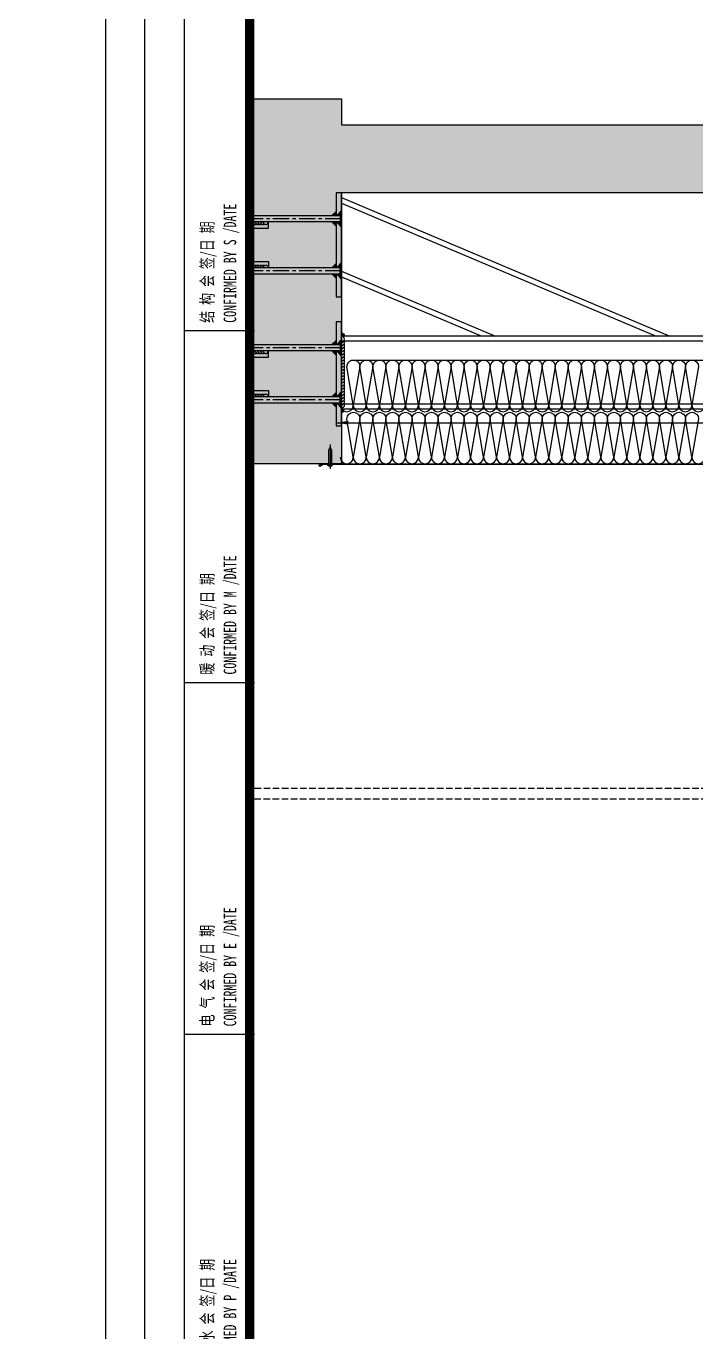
# Model space of a CAD drawing. Extents: x -8792 to 174344, y -43961 to 62816.
# Drawn here: x 93771 to 95057, y -10003 to -7497 of the extents above; entities that cross this region are included whole.
import ezdxf
from ezdxf.enums import TextEntityAlignment as Align
from ezdxf.xclip import XClip

# ---------------------------------------------------------------- set-up
doc = ezdxf.new("R2010")
doc.units = 0
doc.header["$LTSCALE"] = 50
doc.header["$XCLIPFRAME"] = 0
for name, pattern in [('CENTER', [2, 1.25, -0.25, 0.25, -0.25]), ('DASH', [0.35, 0.25, -0.1]), ('DOT2', [0.125, 0, -0.125]), ('HIDDEN', [0.375, 0.25, -0.125]), ('HIDDEN2', [0.1875, 0.125, -0.0625]), ('JIS_08_15', [17.25, 15, -0.75, 0.75, -0.75])]:
    doc.linetypes.add(name, pattern=pattern)
for name, color, linetype in [('#分隔线', 1, 'JIS_08_15'), ('#填充层', 8, 'Continuous'), ('#标注', 1, 'Continuous'), ('#焊缝', 1, 'Continuous'), ('#结构边线+内凹外凸边线', 5, 'Continuous'), ('#虚线', 8, 'HIDDEN'), ('#配件', 11, 'Continuous'), ('#钢材', 34, 'Continuous'), ('0-焊缝', 10, 'Continuous'), ('0-钢材投影', 40, 'Continuous'), ('1 标注线 辅助线', 1, 'CENTER'), ('2017_11-sheet-L2$0$C-SHET-TTLB', 11, 'Continuous'), ('6 附件', 6, 'Continuous'), ('8 填充 焊缝', 8, 'Continuous'), ('A-FLOR-OTLN', 4, 'DOT2'), ('C-SHET-SHBD', 11, 'Continuous'), ('C-SHET-TTLB', 11, 'Continuous'), ('DIM', 173, 'Continuous'), ('Fill', 8, 'Continuous'), ('STEEL', 34, 'Continuous'), ('TC', 251, 'Continuous'), ('TK', 7, 'Continuous'), ('WA', 34, 'Continuous'), ('吊顶', 7, 'Continuous'), ('通-图框-文字', 4, 'Continuous')]:
    doc.layers.add(name, color=color, linetype=linetype)
doc.styles.add('2017_11-sheet-L2$0$SHEET-ECADI', font='', dxfattribs={"width": 0.7})
doc.styles.add('JHZX', font='jrs.shx', dxfattribs={"width": 0.6, "bigfont": 'jhz.shx'})
doc.styles.add('XD-2008', font='xd-hzs.shx', dxfattribs={"width": 0.7, "bigfont": 'xd-hztxt.shx'})
doc.styles.add('XD2008', font='@1romans.shx', dxfattribs={"width": 0.7, "bigfont": '!hztxt.shx'})
doc.styles.get('2017_11-sheet-L2$0$SHEET-ECADI').set_extended_font_data('SimHei')
doc.dimstyles.new('JZBZ-15', dxfattribs={"dimscale": 15, "dimtxt": 3, "dimasz": 1.5, "dimexe": 1, "dimexo": 1, "dimgap": 0.5, "dimtad": 1, "dimdec": 0, "dimdsep": 46, "dimtxsty": 'JHZX', "dimblk1": 'ARCHTICK', "dimblk2": 'ARCHTICK', "dimsah": 1, "dimcen": 0, "dimclrd": 1, "dimclre": 1, "dimclrt": 2, "dimadec": 3, "dimazin": 2, "dimtfac": 1, "dimtdec": 0, "dimtix": 1, "dimtmove": 0, "dimatfit": 3, "dimfxl": 0, "dimtolj": 1, "dimlwd": -1, "dimlwe": -1, "dimarcsym": 0})

# ---------------------------------------------------------------- blocks, each defined once
blk = doc.blocks.new('A$Cbd8d7c8c')
at = {"layer": 'A-FLOR-OTLN', "color": 8}
blk.add_lwpolyline([(-22721.2, -15689.9), (-43719.4, -33393.2, 0.413756), (-43991.6, -36561, 0.189672), (122158.2, -126683, 0.414786), (124666, -124719.5), (133885.2, -48361.9, 0.379931), (116453.3, -23207.9, 0.236452)], format="xyb", dxfattribs=at)
at = {"layer": '吊顶', "const_width": 3}
blk.add_lwpolyline([(36525.2, -42886.2, 0.056654), (31389.8, -41079.3), (30859.1, -40957.8, -0.112536), (21289.5, -36343.7, -0.028917), (3039, -19971, 0.413532), (-633.6, -19953.4), (-31397.9, -50352.8, 0.414781), (-31416.3, -54033.3, 0.170492), (123964.3, -129414.7, 0.412564), (126841.2, -127143.2), (136317.5, -48655.6, 1.269195), (87076.8, -54393.3)], format="xyb", dxfattribs=at)
blk = doc.blocks.new('A3文本框')
at = {"layer": 'Defpoints', "ltscale": 500}
blk.add_lwpolyline([(10, -10), (-420, -10), (-420, 297), (10, 297)], close=True, dxfattribs=at)
at = {"layer": 'C-SHET-SHBD', "style": 'XD2008', "width": 0.7}
for tag, height, p in [('子项名称', 4.5, (-37.49, 35.41)), ('图名', 4.5, (-37.49, 24.27)), ('比例', 3, (-56.3, 8.25)), ('MQJD-01', 3, (-13.24, 2.27))]:
    blk.add_attdef(tag, text='', height=height, dxfattribs=at).set_placement(p, align=Align.CENTER)
blk = doc.blocks.new('*U132')
at = {"layer": '8 填充 焊缝'}
h = blk.add_hatch(dxfattribs=at)
h.set_pattern_fill('ANSI37', color=256, scale=0.5, style=0)
h.set_pattern_definition([(45, (12.254, 0), (-1.122532, 1.122532), []), (135, (12.254, 0), (-1.122532, -1.122532), [])])
h.paths.add_polyline_path([(-66, 0), (-50, 0), (-50, -2), (-56, -2), (-56, -8), (-57, -8)])
h.paths.add_polyline_path([(-64, -10), (-56, -10), (-56, -18)])
h.paths.add_polyline_path([(-57, -10), (-57, -8), (-56, -8), (-56, -10)])
h.paths.add_polyline_path([(-44, -10), (-44, -8), (-43, -8), (-43, -10)])
h.paths.add_polyline_path([(-43, -8), (-44, -8), (-44, -2), (-50, -2), (-50, 0), (-34, 0)])
h.paths.add_polyline_path([(-44, -18), (-44, -10), (-36, -10)])
h = blk.add_hatch(dxfattribs=at)
h.set_pattern_fill('ANSI37', color=256, scale=0.5, style=0)
h.set_pattern_definition([(45, (-194.1757, 772.9268), (-1.122532, 1.122532), []), (135, (-194.1757, 772.9268), (-1.122532, -1.122532), [])])
h.paths.add_polyline_path([(66, 0), (50, 0), (50, -2), (56, -2), (56, -8), (57, -8)])
h.paths.add_polyline_path([(64, -10), (56, -10), (56, -18)])
h.paths.add_polyline_path([(57, -10), (57, -8), (56, -8), (56, -10)])
h.paths.add_polyline_path([(44, -10), (44, -8), (43, -8), (43, -10)])
h.paths.add_polyline_path([(43, -8), (44, -8), (44, -2), (50, -2), (50, 0), (34, 0)])
h.paths.add_polyline_path([(44, -18), (44, -10), (36, -10)])
at = {"layer": '0-焊缝'}
for points in [[(-44, -200, 0.57735), (-39.7, -192.5, -0.267949), (-44, -195, 0.57735), (-39.7, -187.5, -0.267949), (-44, -190, 0.57735), (-39.7, -182.5, -0.267949), (-44, -185, 0.57735), (-39.7, -177.5, -0.267949), (-44, -180, 0.57735), (-39.7, -172.5, -0.267949), (-44, -175, 0.57735), (-39.7, -167.5, -0.267949), (-44, -170, 0.57735), (-39.7, -162.5, -0.267949), (-44, -165, 0.57735), (-39.7, -157.5, -0.267949), (-44, -160, 0.57735), (-39.7, -152.5, -0.267949), (-44, -155, 0.57735), (-39.7, -147.5, -0.267949), (-44, -150, 1), (-44, -140, 1)], [(44, -200, -0.57735), (39.7, -192.5, 0.267949), (44, -195, -0.57735), (39.7, -187.5, 0.267949), (44, -190, -0.57735), (39.7, -182.5, 0.267949), (44, -185, -0.57735), (39.7, -177.5, 0.267949), (44, -180, -0.57735), (39.7, -172.5, 0.267949), (44, -175, -0.57735), (39.7, -167.5, 0.267949), (44, -170, -0.57735), (39.7, -162.5, 0.267949), (44, -165, -0.57735), (39.7, -157.5, 0.267949), (44, -160, -0.57735), (39.7, -152.5, 0.267949), (44, -155, -0.57735), (39.7, -147.5, 0.267949), (44, -150, -1), (44, -140, -1)]]:
    blk.add_lwpolyline(points, format="xyb", dxfattribs=at)
at = {"layer": '1 标注线 辅助线', "ltscale": 0.5}
for p, q in [((-50, 0), (-50, -210.3)), ((50, 0), (50, -210.3))]:
    blk.add_line(p, q, dxfattribs=at)
at = {"layer": '6 附件'}
for p, q in [((-57, -8), (-66, 0)), ((-43, -8), (-34, 0)), ((43, -8), (34, 0)), ((57, -8), (66, 0)), ((-64, -10), (-56, -18)), ((-57, -10), (-57, -8)), ((-36, -10), (-44, -18)), ((-43, -10), (-43, -8)), ((36, -10), (44, -18)), ((43, -10), (43, -8)), ((64, -10), (56, -18)), ((57, -10), (57, -8))]:
    blk.add_line(p, q, dxfattribs=at)
at = {"layer": 'STEEL'}
for points in [[(-56, -10), (-100, -10), (-100, 0), (100, 0), (100, -10), (56, -10)], [(44, -10), (-44, -10)], [(-44, -200), (-32, -200), (-32, -140), (-44, -140)], [(44, -200), (32, -200), (32, -140), (44, -140)]]:
    blk.add_lwpolyline(points, dxfattribs=at)
for points in [[(-44, -200), (-56, -200), (-56, -2), (-44, -2)], [(44, -200), (56, -200), (56, -2), (44, -2)]]:
    blk.add_lwpolyline(points, close=True, dxfattribs=at)
blk = doc.blocks.new('*U209')
at = {"layer": '0-焊缝'}
for centre, end in [((3996.5, 3047.7), 180), ((4001.5, 3047.7), 120), ((4006.5, 3047.7), 120), ((4011.5, 3047.7), 120), ((4016.5, 3047.7), 120), ((4021.5, 3047.7), 120), ((4026.5, 3047.7), 120), ((4031.5, 3047.7), 120), ((4036.5, 3047.7), 120), ((4041.5, 3047.7), 120), ((4046.5, 3047.7), 120), ((4051.5, 3047.7), 120), ((4056.5, 3047.7), 120), ((4061.5, 3047.7), 120), ((4066.5, 3047.7), 120), ((4071.5, 3047.7), 120), ((4076.5, 3047.7), 120), ((4081.5, 3047.7), 120), ((4086.5, 3047.7), 120), ((4091.5, 3047.7), 120), ((4096.5, 3047.7), 120), ((4101.5, 3047.7), 120)]:
    blk.add_arc(centre, 5, 0, end, dxfattribs=at)
blk = doc.blocks.new('*U288')
at = {"layer": '#焊缝'}
for centre, end in [((3996.5, 3047.7), 180), ((4001.5, 3047.7), 120), ((4006.5, 3047.7), 120), ((4011.5, 3047.7), 120), ((4016.5, 3047.7), 120), ((4021.5, 3047.7), 120), ((4026.5, 3047.7), 120)]:
    blk.add_arc(centre, 5, 0, end, dxfattribs=at)
blk = doc.blocks.new('*U289')
at = {"layer": '#焊缝'}
for centre, end in [((3996.5, 3047.7), 180), ((4001.5, 3047.7), 120), ((4006.5, 3047.7), 120), ((4011.5, 3047.7), 120), ((4016.5, 3047.7), 120), ((4021.5, 3047.7), 120), ((4026.5, 3047.7), 120)]:
    blk.add_arc(centre, 5, 0, end, dxfattribs=at)
blk = doc.blocks.new('*U241')
at = {"layer": '#焊缝'}
h = blk.add_hatch(color=256, dxfattribs=at)
edge = h.paths.add_edge_path()
edge.add_line((1569.5, 914.2), (1569.5, 908.2))
edge.add_ellipse((1569.5, 902.2), major_axis=(-4.24, 4.24), ratio=1, start_angle=302.9288, end_angle=315, ccw=False)
edge.add_line((1570.7, 908), (1575.5, 908))
edge.add_ellipse((1569.5, 908.2), major_axis=(4.24, 4.24), ratio=1, start_angle=313.733, end_angle=405)
at = {"layer": '#钢材'}
h = blk.add_hatch(color=256, dxfattribs=at)
edge = h.paths.add_edge_path()
edge.add_line((1575.1, 768.1), (1569.5, 768.1))
edge.add_line((1569.5, 768.1), (1569.5, 760.1))
edge.add_ellipse((1569.5, 766.1), major_axis=(-4.24, 4.24), ratio=1, start_angle=135, end_angle=244.4712)
at = {"layer": '#分隔线'}
for p, q in [((2474.5, 853.3), (2474.5, 878.1)), ((2507.6, 810.7), (2443, 810.7)), ((2474.5, 798.3), (2474.5, 823.1))]:
    blk.add_line(p, q, dxfattribs=at)
at = {"layer": '#分隔线', "color": 34, "ltscale": 0.9}
blk.add_line((2507.6, 865.7), (2443, 865.7), dxfattribs=at)
at = {"layer": '#焊缝', "extrusion": (-1.22461e-16, 5.56886e-30, -1)}
blk.add_arc((-1569.5, 908.2), 6, 90, 180, dxfattribs=at)
at = {"layer": '#配件'}
for points in [[(2479.7, 874.7), (2484.9, 865.7), (2479.7, 856.7), (2469.3, 856.7), (2464.1, 865.7), (2469.3, 874.7)], [(2479.7, 819.7), (2484.9, 810.7), (2479.7, 801.7), (2469.3, 801.7), (2464.1, 810.7), (2469.3, 819.7)]]:
    blk.add_lwpolyline(points, close=True, dxfattribs=at)
for centre, radius in [((2474.5, 865.7), 9), ((2474.5, 865.7), 6), ((2474.5, 810.7), 9), ((2474.5, 810.7), 6)]:
    blk.add_circle(centre, radius, dxfattribs=at)
for centre in [(2474.5, 865.7), (2474.5, 810.7)]:
    blk.add_arc(centre, 4.25, 0, 270, dxfattribs=at)
at = {"layer": '#钢材', "color": 34}
for p, q in [((2515.9, 908.2), (1569.5, 908.2)), ((1569.5, 768.2), (1569.5, 908.2)), ((2515.9, 898.7), (1569.5, 898.7)), ((1569.5, 888.2), (1569.5, 788.2)), ((2492.5, 883.2), (2457.5, 883.2)), ((2457.5, 883.2), (2457.5, 793.2)), ((2492.5, 793.2), (2492.5, 883.2)), ((2457.5, 817.2), (2454.5, 817.2)), ((2515.9, 777.7), (1569.5, 777.7)), ((2515.9, 768.2), (1569.5, 768.2))]:
    blk.add_line(p, q, dxfattribs=at)
at = {"layer": '#钢材', "color": 8, "linetype": 'HIDDEN', "ltscale": 2}
blk.add_line((2435.9, 908.2), (2435.9, 768.2), dxfattribs=at)
at = {"layer": '#钢材'}
for p, q in [((2515.9, 908.2), (2515.9, 768.2)), ((2457.5, 872.2), (2454.5, 872.2)), ((2457.5, 859.2), (2454.5, 859.2)), ((2492.5, 872.2), (2494.5, 872.2)), ((2492.5, 859.2), (2494.5, 859.2)), ((2457.5, 804.2), (2454.5, 804.2)), ((2492.5, 817.2), (2494.5, 817.2)), ((2492.5, 804.2), (2494.5, 804.2)), ((2457.5, 793.2), (2492.5, 793.2))]:
    blk.add_line(p, q, dxfattribs=at)
at = {"layer": '#钢材', "linetype": 'Continuous'}
for p, q in [((2454.5, 872.2), (2454.5, 872.2)), ((2454.5, 859.2), (2454.5, 859.2)), ((2494.5, 872.2), (2494.5, 872.2)), ((2494.5, 859.2), (2494.5, 859.2)), ((2454.5, 817.2), (2454.5, 817.2)), ((2454.5, 804.2), (2454.5, 804.2)), ((2494.5, 817.2), (2494.5, 817.2)), ((2494.5, 804.2), (2494.5, 804.2))]:
    blk.add_line(p, q, dxfattribs=at)
at = {"layer": '#钢材', "color": 34, "linetype": 'HIDDEN2', "ltscale": 2}
for p, q in [((2492.5, 872.2), (2457.5, 872.2)), ((2457.5, 859.2), (2492.5, 859.2)), ((2492.5, 817.2), (2457.5, 817.2)), ((2457.5, 804.2), (2492.5, 804.2))]:
    blk.add_line(p, q, dxfattribs=at)
at = {"layer": '#钢材', "color": 34}
for centre, start, end in [((2454.5, 865.7), 90, 270), ((2494.5, 865.7), 270, 90), ((2454.5, 810.7), 90, 270), ((2494.5, 810.7), 270, 90)]:
    blk.add_arc(centre, 6.5, start, end, dxfattribs=at)
at = {"layer": '#钢材', "color": 34, "xscale": 1.2, "yscale": 1.2, "zscale": 1.2, "rotation": 270}
blk.add_blockref('*U209', (-2087.7, 5698), dxfattribs=at)
at = {"layer": '#钢材', "xscale": 0.6, "yscale": 0.6, "zscale": 0.6}
blk.add_blockref('*U288', (68.1, -945.4), dxfattribs=at)
at = {"layer": '#钢材', "yscale": 0.6, "zscale": 0.6}
for name, p, xscale, rotation in [('*U289', (4286.1, 3245.1), -0.6, 90), ('*U289', (663.9, 3245.1), 0.6, 270), ('*U288', (68.1, 2621.8), -0.6, 180)]:
    blk.add_blockref(name, p, dxfattribs=dict(at, xscale=xscale, rotation=rotation))
blk = doc.blocks.new('*U138')
at = {"layer": '#分隔线'}
blk.add_line((38.6, 0), (-8.4, 0), dxfattribs=at)
at = {"layer": '#配件'}
blk.add_line((0, -2.5), (0, 2.5), dxfattribs=at)
blk.add_lwpolyline([(28.1, 2.5), (0, 2.5), (0, 4.8, 0.198788), (-3, 2.4), (-3, -2.4, 0.198788), (0, -4.8), (0, -2.5), (28.1, -2.5), (33.1, 0)], format="xyb", close=True, dxfattribs=at)
blk.add_lwpolyline([(-2.4, 3.2), (-2, 2.7, -0.304141), (-1.9, 1.6), (-2, 1.5, 0.444452), (-1.7, 0.8), (-1.2, 0.1, -0.390174), (-1.2, -0.1), (-1.7, -0.8, 0.444452), (-2, -1.5), (-1.9, -1.6, -0.304141), (-2, -2.7), (-2.4, -3.2)], format="xyb", dxfattribs=at)
blk = doc.blocks.new('A$C72e0b4f3')
at = {"layer": '#填充层', "ltscale": 10}
h = blk.add_hatch(dxfattribs=at)
h.set_pattern_fill('钢筋混凝土', color=256, scale=10)
h.set_pattern_definition([(45, (-3885.074, 300), (-17.67767, 17.67767), []), (50, (-3885.074, 300), (71.72602, -6.2752), [7.5, -82.5]), (355, (-3885.074, 300), (-13.87513, 75.2192), [6, -66]), (100.4514, (-3879.1, 299.48), (57.85094, 68.94395), [6.374, -70.1142]), (46.1842, (-3885.07, 320), (106.7241, -16.5519), [11.25, -123.75]), (96.6356, (-3876.18, 318.62), (93.4663, 97.4118), [9.561, -105.1713]), (351.1842, (-3885.07, 320), (93.4662, 97.4119), [9, -99]), (21, (-3875.074, 315), (59.6907, -40.2619), [7.5, -82.5]), (326, (-3875.074, 315), (24.33153, 72.515), [6, -66]), (71.4514, (-3870.1, 311.645), (84.02226, 32.25305), [6.374, -70.1142]), (37.5, (-3885.074, 300), (1.215986, 33.289385), [0, -65.2, 0, -67, 0, -66.25]), (7.5, (-3885.074, 300), (26.30695, 39.44117), [0, -38.2, 0, -63.7, 0, -25.25]), (327.5, (-3907.374, 300), (53.382244, -2.25549), [0, -25, 0, -78, 0, -103.5]), (317.5, (-3917.374, 300), (58.31862, 10.0105), [0, -32.5, 0, -51.8, 0, -73.5])])
h.paths.add_polyline_path([(6245.5, 300), (5845.5, 300), (5845.5, 1120), (-2657, 1120), (-2657, 600), (-3257, 600), (-3257, 1170), (-3885.1, 1170), (-3885.1, 1300), (-2657, 1300), (-2657, 1250), (5995.5, 1250), (5995.5, 1750), (6245.5, 1750)])
h = blk.add_hatch()
h.set_pattern_fill('ANSI36', color=8, scale=0.5, angle=270)
h.set_pattern_definition([(315, (-73108.3402, 545.358), (1.543481521, -0.420949506), [1.984375, -0.396875, 0, -0.396875])])
edge = h.paths.add_edge_path()
edge.add_arc((-2702.1, 597.7), 3.38, 325.0178, 401.9844, ccw=False)
edge.add_line((-2699.3, 595.8), (-2692.1, 600))
edge.add_line((-2692.1, 600), (-2699.6, 600))
at = {"layer": 'TC', "ltscale": 0.5}
h = blk.add_hatch(dxfattribs=at)
h.set_pattern_fill('ANSI32', color=256, scale=2, angle=45, style=0)
h.set_pattern_definition([(90, (-1579.601, -349), (-9.525, 0), []), (90, (-1576.426, -345.825), (-9.525, 0), [])])
h.paths.add_polyline_path([(-892, 19), (-1579.6, 19), (-1579.6, 1), (-892, 1)])
h.paths.add_polyline_path([(-654, -31), (-349, -31), (-349, -49), (-654, -49)])
h.paths.add_polyline_path([(2785.2, -349), (2614.5, -349), (2614.5, -331), (2785.2, -331)])
at = {"layer": '#结构边线+内凹外凸边线', "ltscale": 10}
blk.add_lwpolyline([(6245.5, 300), (5845.5, 300), (5845.5, 1120), (-2657, 1120), (-2657, 600), (-3257, 600), (-3257, 1170), (-3885.1, 1170), (-3885.1, 1300), (-2657, 1300), (-2657, 1250), (5995.5, 1250), (5995.5, 1750), (6245.5, 1750), (6245.5, 300)], dxfattribs=at)
at = {"layer": '#虚线', "color": 8, "linetype": 'DASH'}
for p, q in [((5799.5, 340), (-1535.8, 340)), ((5799.5, 190), (-1535.8, 190))]:
    blk.add_line(p, q, dxfattribs=at)
at = {"layer": '#钢材', "color": 34}
for p, q in [((-2699.3, 595.8), (-2692.1, 600)), ((-2698.6, 594.5), (-2699.3, 595.8)), ((-2691.7, 598.5), (-2698.6, 594.5)), ((-2692.1, 600), (-1790.6, 600)), ((-1792.1, 598.5), (-2691.7, 598.5))]:
    blk.add_line(p, q, dxfattribs=at)
for points in [[(-2657, 1110.5), (-2026.8, 844.8)], [(-2657, 1099.6), (-2052.5, 844.8)], [(-2657, 969.4), (-2361.4, 844.8)], [(-2657, 958.6), (-2387.2, 844.8)]]:
    blk.add_lwpolyline(points, dxfattribs=at)
at = {"layer": '0-钢材投影', "color": 34}
blk.add_arc((-2702.1, 597.7), 3.38, 325.0178, 41.9844, dxfattribs=at)
at = {"layer": 'DIM', "color": 8, "linetype": 'DASH'}
blk.add_lwpolyline([(-1726.1, -23), (-3875.3, -23), (-3875.3, -43), (-1726.1, -43)], close=True, dxfattribs=at)
at = {"layer": 'Fill'}
for points in [[(-2659.1, 712.3, 1), (-2634.1, 712.3), (-2646.4, 786.3, -1), (-2621.4, 786.3), (-2634.1, 712.3, 1), (-2609.1, 712.3), (-2621.4, 786.3, -1), (-2596.4, 786.3), (-2609.1, 712.3, 1), (-2584.1, 712.3), (-2596.4, 786.3, -1), (-2571.4, 786.3), (-2584.1, 712.3, 1), (-2559.1, 712.3), (-2571.4, 786.3, -1), (-2546.4, 786.3), (-2559.1, 712.3, 1), (-2534.1, 712.3), (-2546.4, 786.3, -1), (-2521.4, 786.3), (-2534.1, 712.3, 1), (-2509.1, 712.3), (-2521.4, 786.3, -1), (-2496.4, 786.3), (-2509.1, 712.3, 1), (-2484.1, 712.3), (-2496.4, 786.3, -1), (-2471.4, 786.3), (-2484.1, 712.3, 1), (-2459.1, 712.3), (-2471.4, 786.3, -1), (-2446.4, 786.3), (-2459.1, 712.3, 1), (-2434.1, 712.3), (-2446.4, 786.3, -1), (-2421.4, 786.3), (-2434.1, 712.3, 1), (-2409.1, 712.3), (-2421.4, 786.3, -1), (-2396.4, 786.3), (-2409.1, 712.3, 1), (-2384.1, 712.3), (-2396.4, 786.3, -1), (-2371.4, 786.3), (-2384.1, 712.3, 1), (-2359.1, 712.3), (-2371.4, 786.3, -1), (-2346.4, 786.3), (-2359.1, 712.3, 1), (-2334.1, 712.3), (-2346.4, 786.3, -1), (-2321.4, 786.3), (-2334.1, 712.3, 1), (-2309.1, 712.3), (-2321.4, 786.3, -1), (-2296.4, 786.3), (-2309.1, 712.3, 1), (-2284.1, 712.3), (-2296.4, 786.3, -1), (-2271.4, 786.3), (-2284.1, 712.3, 1), (-2259.1, 712.3), (-2271.4, 786.3, -1), (-2246.4, 786.3), (-2259.1, 712.3, 1), (-2234.1, 712.3), (-2246.4, 786.3, -1), (-2221.4, 786.3), (-2234.1, 712.3, 1), (-2209.1, 712.3), (-2221.4, 786.3, -1), (-2196.4, 786.3), (-2209.1, 712.3, 1), (-2184.1, 712.3), (-2196.4, 786.3, -1), (-2171.4, 786.3), (-2184.1, 712.3, 1), (-2159.1, 712.3), (-2171.4, 786.3, -1), (-2146.4, 786.3), (-2159.1, 712.3, 1), (-2134.1, 712.3), (-2146.4, 786.3, -1), (-2121.4, 786.3), (-2134.1, 712.3, 1), (-2109.1, 712.3), (-2121.4, 786.3, -1), (-2096.4, 786.3), (-2109.1, 712.3, 1), (-2084.1, 712.3), (-2096.4, 786.3, -1), (-2071.4, 786.3), (-2084.1, 712.3, 1), (-2059.1, 712.3), (-2071.4, 786.3, -1), (-2046.4, 786.3), (-2059.1, 712.3, 1), (-2034.1, 712.3), (-2046.4, 786.3, -1), (-2021.4, 786.3), (-2034.1, 712.3, 1), (-2009.1, 712.3), (-2021.4, 786.3, -1), (-1996.4, 786.3), (-2009.1, 712.3, 1), (-1984.1, 712.3), (-1996.4, 786.3, -1), (-1971.4, 786.3), (-1984.1, 712.3, 1), (-1959.1, 712.3)], [(-2659.1, 612.3, 1), (-2634.1, 612.3), (-2646.4, 686.3, -1), (-2621.4, 686.3), (-2634.1, 612.3, 1), (-2609.1, 612.3), (-2621.4, 686.3, -1), (-2596.4, 686.3), (-2609.1, 612.3, 1), (-2584.1, 612.3), (-2596.4, 686.3, -1), (-2571.4, 686.3), (-2584.1, 612.3, 1), (-2559.1, 612.3), (-2571.4, 686.3, -1), (-2546.4, 686.3), (-2559.1, 612.3, 1), (-2534.1, 612.3), (-2546.4, 686.3, -1), (-2521.4, 686.3), (-2534.1, 612.3, 1), (-2509.1, 612.3), (-2521.4, 686.3, -1), (-2496.4, 686.3), (-2509.1, 612.3, 1), (-2484.1, 612.3), (-2496.4, 686.3, -1), (-2471.4, 686.3), (-2484.1, 612.3, 1), (-2459.1, 612.3), (-2471.4, 686.3, -1), (-2446.4, 686.3), (-2459.1, 612.3, 1), (-2434.1, 612.3), (-2446.4, 686.3, -1), (-2421.4, 686.3), (-2434.1, 612.3, 1), (-2409.1, 612.3), (-2421.4, 686.3, -1), (-2396.4, 686.3), (-2409.1, 612.3, 1), (-2384.1, 612.3), (-2396.4, 686.3, -1), (-2371.4, 686.3), (-2384.1, 612.3, 1), (-2359.1, 612.3), (-2371.4, 686.3, -1), (-2346.4, 686.3), (-2359.1, 612.3, 1), (-2334.1, 612.3), (-2346.4, 686.3, -1), (-2321.4, 686.3), (-2334.1, 612.3, 1), (-2309.1, 612.3), (-2321.4, 686.3, -1), (-2296.4, 686.3), (-2309.1, 612.3, 1), (-2284.1, 612.3), (-2296.4, 686.3, -1), (-2271.4, 686.3), (-2284.1, 612.3, 1), (-2259.1, 612.3), (-2271.4, 686.3, -1), (-2246.4, 686.3), (-2259.1, 612.3, 1), (-2234.1, 612.3), (-2246.4, 686.3, -1), (-2221.4, 686.3), (-2234.1, 612.3, 1), (-2209.1, 612.3), (-2221.4, 686.3, -1), (-2196.4, 686.3), (-2209.1, 612.3, 1), (-2184.1, 612.3), (-2196.4, 686.3, -1), (-2171.4, 686.3), (-2184.1, 612.3, 1), (-2159.1, 612.3), (-2171.4, 686.3, -1), (-2146.4, 686.3), (-2159.1, 612.3, 1), (-2134.1, 612.3), (-2146.4, 686.3, -1), (-2121.4, 686.3), (-2134.1, 612.3, 1), (-2109.1, 612.3), (-2121.4, 686.3, -1), (-2096.4, 686.3), (-2109.1, 612.3, 1), (-2084.1, 612.3), (-2096.4, 686.3, -1), (-2071.4, 686.3), (-2084.1, 612.3, 1), (-2059.1, 612.3), (-2071.4, 686.3, -1), (-2046.4, 686.3), (-2059.1, 612.3, 1), (-2034.1, 612.3), (-2046.4, 686.3, -1), (-2021.4, 686.3), (-2034.1, 612.3, 1), (-2009.1, 612.3), (-2021.4, 686.3, -1), (-1996.4, 686.3), (-2009.1, 612.3, 1), (-1984.1, 612.3), (-1996.4, 686.3, -1), (-1971.4, 686.3), (-1984.1, 612.3, 1), (-1959.1, 612.3)]]:
    blk.add_lwpolyline(points, format="xyb", dxfattribs=at)
blk.add_lwpolyline([(-2637.9, 798.8), (-1636.5, 798.8)], dxfattribs=at)
at = {"layer": 'WA'}
blk.add_lwpolyline([(-1535.8, 345), (5799.5, 345), (5799.5, 185), (-1535.8, 185)], dxfattribs=at)
at = {"layer": '#配件', "xscale": -1, "rotation": 270}
blk.add_blockref('*U138', (-2678.6, 598.5), dxfattribs=at)
blk.add_blockref('*U241', (-4226.5, -63.3))
at = {"layer": 'STEEL', "xscale": -1, "rotation": 270}
for p in [(-2657, 1020), (-2657, 772.5)]:
    blk.add_blockref('*U132', p, dxfattribs=at)
blk = doc.blocks.new('_ARCHTICK')
at = {"color": 0, "linetype": 'ByBlock', "const_width": 0.15}
blk.add_lwpolyline([(-0.5, -0.5), (0.5, 0.5)], dxfattribs=at)
blk = doc.blocks.new('华东院_土建2018EcadiA3_2021_06-sheet-L2$0$2014SHEET-L')
at = {"layer": '2017_11-sheet-L2$0$C-SHET-TTLB'}
for p, q in [((0, -90), (-9, -90)), ((0, -135), (-9, -135)), ((0, -180), (-9, -180))]:
    blk.add_line(p, q, dxfattribs=at)
at = {"layer": '2017_11-sheet-L2$0$C-SHET-TTLB', "style": '2017_11-sheet-L2$0$SHEET-ECADI', "width": 0.7}
for s, p in [('CONFIRMED BY S /DATE', (-2.33, -88.96)), ('结 构 会 签/日 期', (-5.24, -88.96)), ('CONFIRMED BY M /DATE', (-2.33, -133.96)), ('暖 动 会 签/日 期', (-5.24, -133.96)), ('CONFIRMED BY E /DATE', (-2.33, -178.96)), ('电 气 会 签/日 期', (-5.24, -178.96)), ('给 排 水 会 签/日 期', (-5.24, -223.96)), ('CONFIRMED BY P /DATE', (-2.33, -223.96))]:
    blk.add_text(s, height=1.6, rotation=90, dxfattribs=at).set_placement(p)
blk = doc.blocks.new('华东院_土建2018EcadiA3_2021_06-sheet-L2', base_point=(18.4, 410))
at = {"layer": '2017_11-sheet-L2$0$C-SHET-TTLB'}
blk.add_blockref('华东院_土建2018EcadiA3_2021_06-sheet-L2$0$2014SHEET-L', (19, 410.6), dxfattribs=at)
blk = doc.blocks.new('A$Ce60f285c')
at = {"layer": 'C-SHET-TTLB'}
blk.add_line((10, 297.6), (10, 9.42), dxfattribs=at)
for points in [[(430, 307), (430, 0), (0, 0), (0, 307)], [(425, 302), (425, 5), (5, 5), (5, 302)]]:
    blk.add_lwpolyline(points, close=True, dxfattribs=at)
at = {"layer": 'C-SHET-TTLB', "const_width": 1.2}
blk.add_lwpolyline([(18.4, 297), (420, 297), (420, 10), (18.4, 10)], close=True, dxfattribs=at)
at = {"layer": 'C-SHET-TTLB'}
blk.add_blockref('华东院_土建2018EcadiA3_2021_06-sheet-L2', (18.4, 297), dxfattribs=at)
at = {"layer": 'C-SHET-SHBD', "style": 'XD2008', "width": 0.7}
for tag, p in [('审定人', (345.74, 128.4)), ('设总', (345.74, 118.19)), ('审核人', (345.74, 107.96)), ('专业负责人', (345.74, 97.75)), ('校对人', (345.74, 87.55)), ('设计人', (345.74, 77.64))]:
    blk.add_attdef(tag, p, '', height=2.8, dxfattribs=at)
for tag, p in [('工程编号', (368.42, 27.05)), ('阶段', (404.41, 27.05)), ('专业', (404.41, 19.69))]:
    blk.add_attdef(tag, text='', height=3.5, dxfattribs=at).set_placement(p, align=Align.MIDDLE_CENTER)
at = {"layer": 'C-SHET-SHBD', "style": 'XD2008', "width": 0.7, "flags": 1}
blk.add_attdef('日期', text='', height=3.5, dxfattribs=at).set_placement((368.42, 13.43), align=Align.MIDDLE_CENTER)
at = {"layer": '通-图框-文字', "style": 'XD-2008', "width": 0.7}
for tag, p in [('建设单位', (383.41, 70.61)), ('项目名称', (383.28, 58.43))]:
    blk.add_attdef(tag, text='', height=5, dxfattribs=at).set_placement(p, align=Align.MIDDLE_CENTER)
blk = doc.blocks.new('A$C6049850a')
at = {"ltscale": 10}
blk.add_blockref('A$Ce60f285c', (0, 0), dxfattribs=at)

msp = doc.modelspace()

# ---------------------------------------------------------------- block references
at = {"ltscale": 10}
ref = msp.add_blockref('A$Cbd8d7c8c', (-20242.468, 78224.561), dxfattribs=at)
XClip(ref).set_block_clipping_path([(33737.5024453482, -58253.8739175466), (58527.5008306247, -28195.842069268)])
ref = msp.add_blockref('A$Cbd8d7c8c', (22321.982, 94074.685), dxfattribs=at)
XClip(ref).set_block_clipping_path([(76291.0063025201, -72283.9918497168), (103268.9259821397, -47877.3086105986)])
at = {"layer": 'TK', "color": 0, "xscale": 15, "yscale": 15, "zscale": 15}
msp.add_blockref('A3文本框', (100224.164, -11046.044), dxfattribs=at)

# ---------------------------------------------------------------- next in the draw order: block references
at = {"ltscale": 10}
ref = msp.add_blockref('A$C72e0b4f3', (97033.054, -8936.81), dxfattribs=at)
XClip(ref).set_block_clipping_path([(-2823.889841313, -2118.0011099379), (-254.0148247246, 1437.8975418743)])
ref = msp.add_blockref('A$C72e0b4f3', (95985.923, -8936.81), dxfattribs=at)
XClip(ref).set_block_clipping_path([(851.7057187119, -2109.0685101723), (3113.2405753451, 1437.8975418743)])

# ---------------------------------------------------------------- next in the draw order: block references
at = {"ltscale": 10, "xscale": 15, "yscale": 15, "zscale": 15}
msp.add_blockref('A$C6049850a', (93924.164, -11196.044), dxfattribs=at)

# ---------------------------------------------------------------- next in the draw order: leaders
at = {"layer": '#标注', "ltscale": 10}
msp.add_leader([(94367.114, -8258.278), (96002.829, -8258.278)], dimstyle='JZBZ-15', override={"dimgap": 0.5, "dimtad": 0}, dxfattribs=at)

doc.saveas('drawing.dxf')
